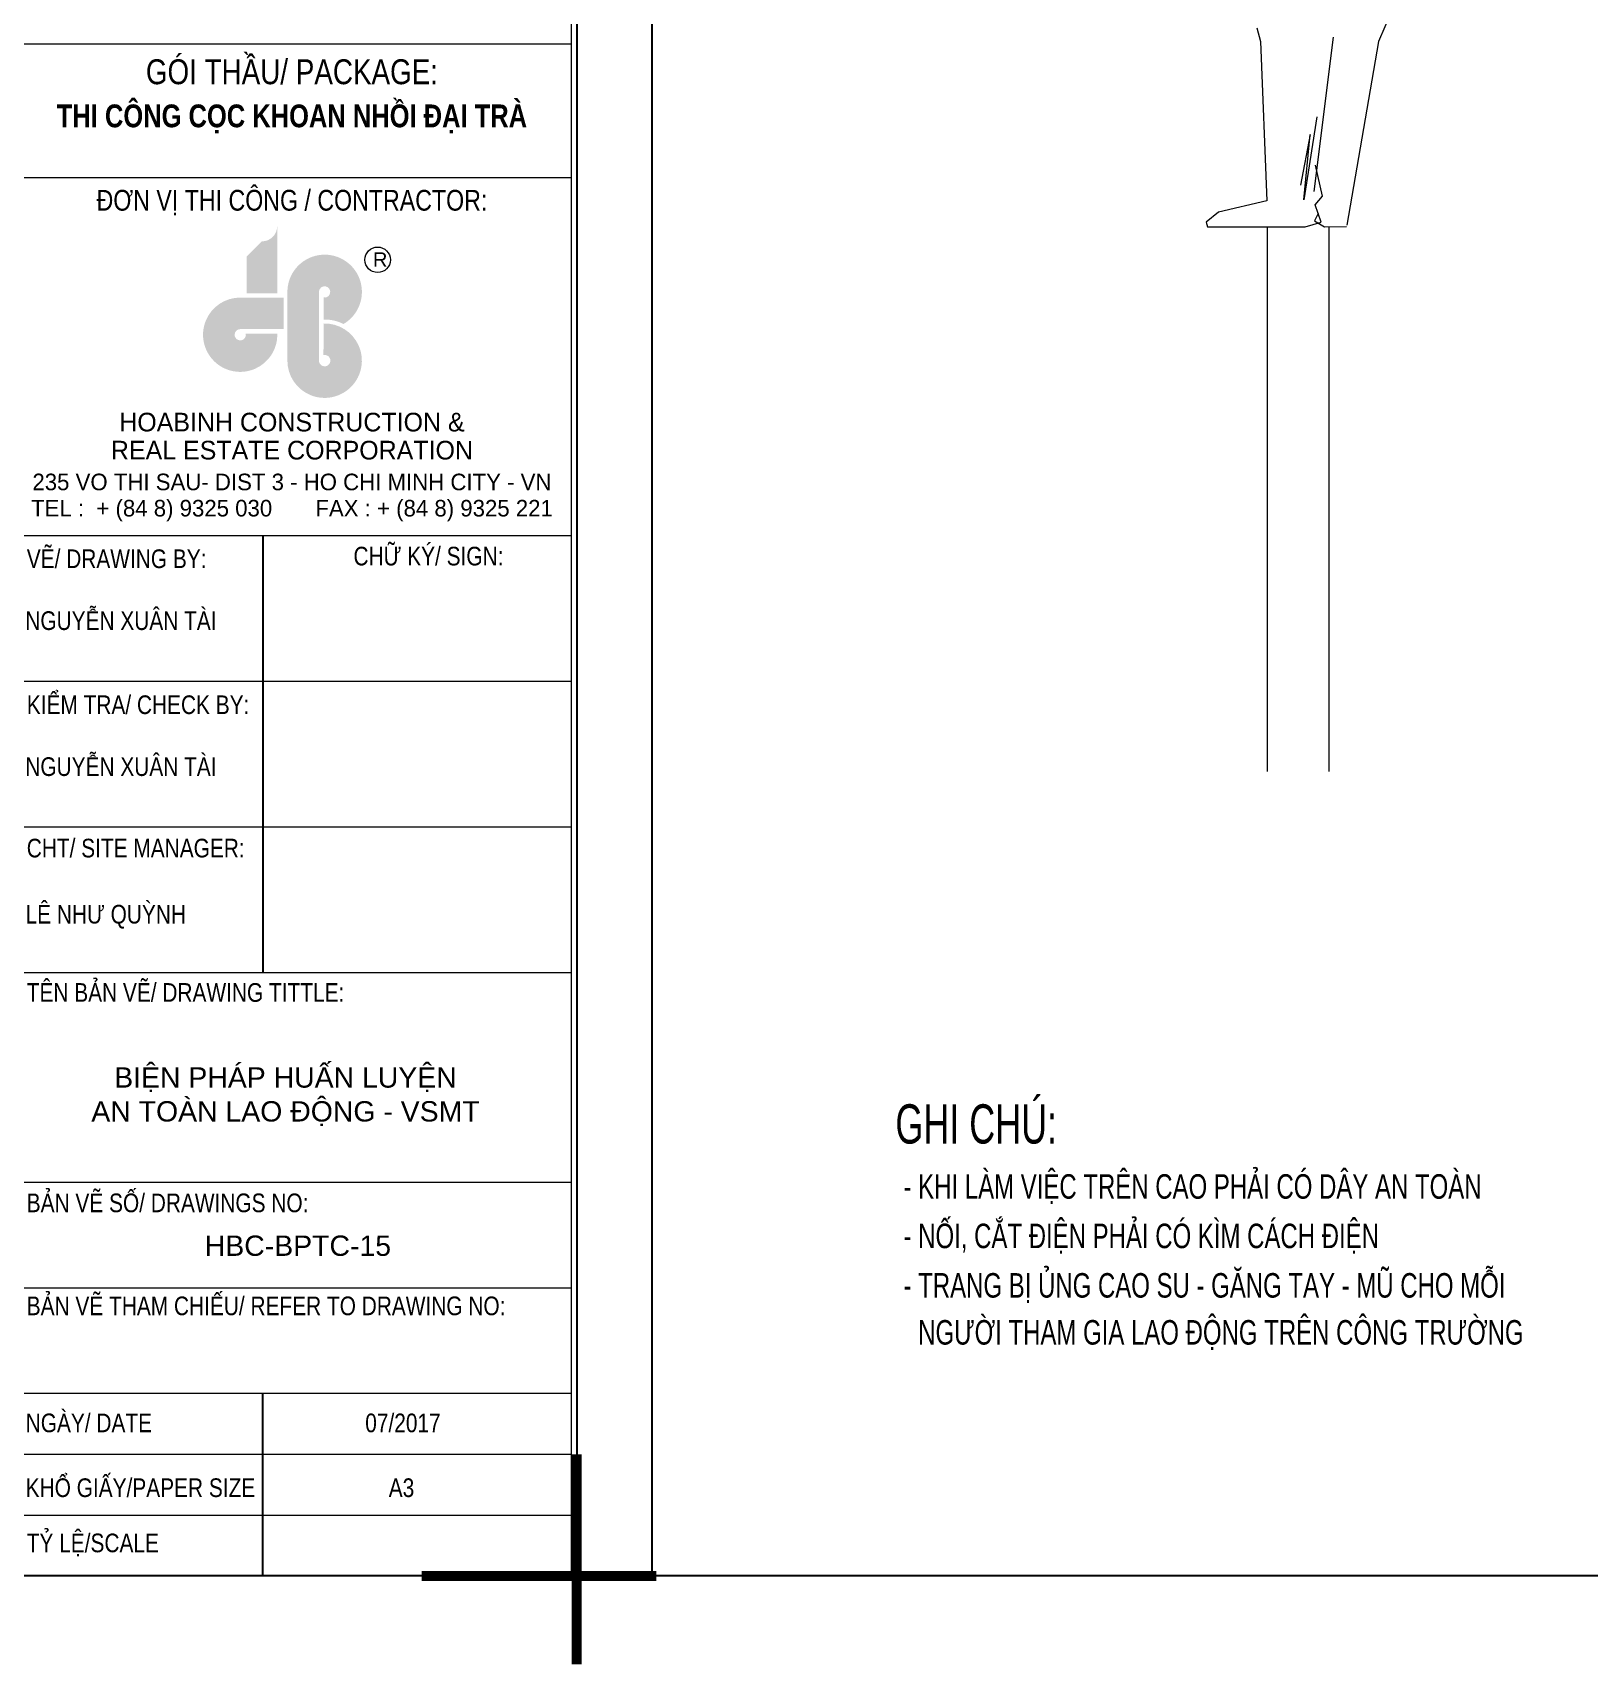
# Model space of a CAD drawing. Header units: millimetres. Extents: x -346728 to 1320345, y -537202 to -385966.
# Drawn here: x 790006 to 817794, y -537202 to -507975 of the extents above; entities that cross this region are included whole.
import ezdxf
from ezdxf.enums import TextEntityAlignment as Align

# ---------------------------------------------------------------- set-up
doc = ezdxf.new("R2010")
doc.units = ezdxf.units.MM
doc.header["$LTSCALE"] = 100
for name, color, linetype, lineweight in [('Chu text vini xxxxxxxxxxxxxxxxxxxxxxxxxxxxxxxxx', 7, 'Continuous', 15), ('DIM', 5, 'Continuous', 20), ('MAY', 2, 'Continuous', 13), ('TEXT ENGLISL', 7, 'Continuous', 15), ('THAY', 155, 'Continuous', 20), ('TUONG', 4, 'Continuous', 20)]:
    doc.layers.add(name, color=color, linetype=linetype, lineweight=lineweight)
for name, color, linetype in [('KHUNGTEN', 7, 'Continuous'), ('TEXT2', 8, 'Continuous'), ('TEXT_KUMHO', 4, 'Continuous')]:
    doc.layers.add(name, color=color, linetype=linetype)
doc.styles.add('HAI', font='VHARIAL.TTF', dxfattribs={"width": 0.7, "height": 500})
doc.styles.add('KT-ND-.SHX', font='Arial_1.ttf', dxfattribs={"width": 0.8})
doc.styles.add('KT-TEXT-ARIAL', font='Arial_1.ttf')
doc.styles.add('T2', font='VHARIALN.TTF', dxfattribs={"width": 0.8})
doc.styles.add('UNIVER', font='VUNIVER0.TTF', dxfattribs={"height": 300})

# ---------------------------------------------------------------- blocks, each defined once
blk = doc.blocks.new('LOGO_HB')
at = {"layer": 'TEXT ENGLISL'}
h = blk.add_hatch(color=142, dxfattribs=at)
h.paths.add_polyline_path([(-211, 540), (-319, 432), (-103, 410)])
h.paths.add_polyline_path([(-103, 648, -0.414208), (-211, 540), (-103, 410)])
h.paths.add_polyline_path([(-103, 410), (-319, 432), (-319, 172), (-103, 172)])
for points in [[(192, 183, -2.79063), (224, 144), (224, -12, -0.125559), (365, -44, 1.726912), (-31, 183), (-31, -303, 2.465752), (224, -40), (224, -263, -2.79063), (192, -303)], [(-57, 143), (-364, 143, 2.465942), (-102, -112), (-325, -112, -2.792193), (-364, -80), (-57, -80)]]:
    blk.add_hatch(color=142, dxfattribs=at).paths.add_polyline_path(points)
at = {"layer": 'TEXT ENGLISL', "color": 142}
blk.add_circle((606, 410), 90.1, dxfattribs=at)
at = {"layer": 'TEXT ENGLISL', "color": 142, "insert": (573, 463), "char_height": 101.53, "width": 285.41, "attachment_point": 1}
blk.add_mtext('{\\fVNI-Helve|b0|i0|c0|p2;R}', dxfattribs=at)
blk = doc.blocks.new('LVL-KHUNGTEN')
blk.add_lwpolyline([(61073, 41093), (119124, 41093), (119124, 62), (61073, 62)], close=True)
at = {"color": 1}
blk.add_lwpolyline([(111534, 41093), (119124, 41093), (119124, 62), (111534, 62)], close=True, dxfattribs=at)
for points in [[(114939, 13934), (114939, 8106)], [(114937, 2499), (114937, 62)]]:
    blk.add_lwpolyline(points)
at = {"layer": 'DEFPOINTS'}
for p, q in [((61073, 62), (61073, 41093)), ((119124, 41093), (119124, 62)), ((119124, 62), (61073, 62))]:
    blk.add_line(p, q, dxfattribs=at)
at = {"layer": 'DEFPOINTS', "color": 3, "const_width": 134}
for points in [[(119124, 1682), (119124, 62), (117056, 62)], [(120185, 62), (119124, 62), (119124, -1115)]]:
    blk.add_lwpolyline(points, dxfattribs=at)
at = {"layer": 'DIM', "color": 1}
blk.add_line((119051, 41093), (119051, 62), dxfattribs=at)
at = {"layer": 'DIM'}
for p, q in [((111604, 20485), (119051, 20485)), ((111604, 18706), (119051, 18706)), ((111604, 13934), (119051, 13934)), ((111604, 11991), (119051, 11991)), ((111604, 10049), (119051, 10049)), ((111604, 8106), (119051, 8106)), ((111604, 5310), (119051, 5310)), ((111604, 3905), (119051, 3905)), ((111604, 2499), (119051, 2499)), ((111604, 1687), (119051, 1687)), ((111604, 874), (119051, 874))]:
    blk.add_line(p, q, dxfattribs=at)
at = {"layer": 'KHUNGTEN', "color": 9}
blk.add_line((119120, 62), (111604, 62), dxfattribs=at)
at = {"layer": 'TEXT_KUMHO', "xscale": 1.886691166340368, "yscale": 1.886691166340368, "zscale": 1.886691166340368, "rotation": 359.9949903384549}
blk.add_blockref('LOGO_HB', (115327, 16834), dxfattribs=at)
at = {"color": 1, "style": 'UNIVER'}
for s, p in [('HOABINH CONSTRUCTION &', (115329, 15444)), ('REAL ESTATE CORPORATION', (115329, 15070))]:
    blk.add_text(s, height=248.79, rotation=359.995, dxfattribs=at).set_placement(p, align=Align.MIDDLE)
at = {"style": 'UNIVER'}
for s, p in [('235 VO THI SAU- DIST 3 - HO CHI MINH CITY - VN', (115329, 14646)), ('TEL :  + (84 8) 9325 030       FAX : + (84 8) 9325 221', (115329, 14269))]:
    blk.add_text(s, height=221.14, rotation=359.995, dxfattribs=at).set_placement(p, align=Align.MIDDLE)
at = {"layer": 'Chu text vini xxxxxxxxxxxxxxxxxxxxxxxxxxxxxxxxx', "style": 'KT-ND-.SHX', "width": 0.8}
for s, height, p in [('GÓI THẦU/ PACKAGE:', 331.71, (115329, 20162)), ('ĐƠN VỊ THI CÔNG / CONTRACTOR:', 276.43, (115329, 18408)), ('VẼ/ DRAWING BY:', 248.79, (112993, 13655)), ('CHỮ KÝ/ SIGN:', 248.79, (117148, 13690)), ('NGUYỄN XUÂN TÀI', 248.79, (113050, 12833)), ('KIỂM TRA/ CHECK BY:', 248.79, (113279, 11712)), ('NGUYỄN XUÂN TÀI', 248.79, (113050, 10887)), ('CHT/ SITE MANAGER:', 248.79, (113247, 9770)), ('LÊ NHƯ QUỲNH', 248.79, (112848, 8883))]:
    blk.add_text(s, height=height, rotation=360, dxfattribs=at).set_placement(p, align=Align.MIDDLE)
for s, height, p in [('TÊN BẢN VẼ/ DRAWING TITTLE: ', 248.79, (111795, 7716)), ('BẢN VẼ SỐ/ DRAWINGS NO:', 248.79, (111795, 4911)), ('BẢN VẼ THAM CHIẾU/ REFER TO DRAWING NO:', 248.79, (111795, 3538)), ('NGÀY/ DATE', 248.8, (111781, 1978)), ('07/2017', 248.8, (116306, 1978)), ('KHỔ GIẤY/PAPER SIZE', 248.79, (111781, 1114)), ('A3', 248.8, (116619, 1114)), ('TỶ LỆ/SCALE', 248.79, (111795, 378))]:
    blk.add_text(s, height=height, rotation=360, dxfattribs=at).set_placement(p)
at = {"layer": 'Chu text vini xxxxxxxxxxxxxxxxxxxxxxxxxxxxxxxxx', "insert": (115329, 19678), "char_height": 304.07, "width": 7661.07, "attachment_point": 2, "rotation": 360, "style": 'KT-ND-.SHX'}
blk.add_mtext('{\\fArial|b1|i0|c163|p34;\\C7;THI CÔNG CỌC KHOAN NHỒI \\fArial|b1|i0|c0|p34;ĐẠI TRÀ}', dxfattribs=at)

msp = doc.modelspace()

# ---------------------------------------------------------------- linework, layer by layer
at = {"layer": 'MAY', "color": 33}
for p, q in [((814498.9, -507055.1, -881.1), (814029.6, -508133.2, -881.1)), ((811860.8, -507887.2, -881.1), (811927.1, -508130.2, -881.1)), ((811927.1, -508130.2, -881.1), (812037.7, -510980.2, -881.1)), ((812884.9, -510809, -881.1), (813230.6, -508052.1, -881.1)), ((814029.6, -508133.2, -881.1), (813466.6, -511414.4, -881.1)), ((812928.9, -509475.5, -881.1), (812696, -510959.9, -881.1)), ((812812.5, -509795.7, -881.1), (812637.8, -510697.9, -881.1)), ((812696, -510959.9, -881.1), (812812.5, -509795.7, -881.1)), ((813032.3, -510891.8, -881.1), (812905, -510342.4, -881.1)), ((812037.7, -510980.2, -881.1), (811175.6, -511179, -881.1)), ((812899.7, -511046.5, -881.1), (813032.3, -510891.8, -881.1)), ((813010.2, -511355.8, -881.1), (812899.7, -511046.5, -881.1)), ((811175.6, -511179, -881.1), (810954.6, -511355.8, -881.1)), ((810954.6, -511355.8, -881.1), (810976.7, -511444.1, -881.1)), ((810976.7, -511444.1, -881.1), (812722.9, -511444.1, -881.1)), ((812722.9, -511444.1, -881.1), (813010.2, -511355.8, -881.1)), ((812954.5, -511201.1, -881.1), (812888.2, -511333.7, -881.1)), ((812888.2, -511333.7, -881.1), (813065, -511444.1, -881.1)), ((813065, -511444.1, -881.1), (813462.5, -511438.3, -881.1))]:
    msp.add_line(p, q, dxfattribs=at)
at = {"layer": 'THAY'}
for p, q in [((812041.3, -511444.1, -881.1), (812041.3, -521167.8, -881.1)), ((813142.6, -511444.1, -881.1), (813142.6, -521167.8, -881.1))]:
    msp.add_line(p, q, dxfattribs=at)

# ---------------------------------------------------------------- block references
at = {"xscale": 1.339663568069227, "yscale": 1.339663568069227, "zscale": 1.339663568069227}
for p in [(640131.5, -535618.7, -881.1), (719249.9, -535618.7, -881.1)]:
    msp.add_blockref('LVL-KHUNGTEN', p, dxfattribs=at)

# ---------------------------------------------------------------- texts
at = {"char_height": 363.091, "attachment_point": 5, "style": 'KT-TEXT-ARIAL'}
for s, insert, width in [('\\A1;{\\C7;BIỆN PHÁP HUẤN LUYỆN\\PAN TOÀN LAO ĐỘNG - VSMT}', (794518.2, -526975.6), 7185.725), ('HBC-BPTC-15', (794740.3, -529640.2), 9711.419)]:
    msp.add_mtext(s, dxfattribs=dict(at, insert=insert, width=width))
at = {"layer": 'TEXT2', "color": 170, "style": 'HAI', "width": 0.7}
for s, p in [('- KHI LµM VIÖC TR£N CAO PH¶I Cã D¢Y AN TOµN', (805552.2, -528798.6, -881.1)), ('- NèI, C¾T §IÖN PH¶I Cã K×M C¸CH §IÖN', (805552.2, -529681.6, -881.1)), ('- TRANG BÞ ñNG CAO SU - G¡NG TAY - Mò CHO MçI', (805552.2, -530564.6, -881.1)), ('NG¦êI THAM GIA LAO §éNG TR£N C¤NG TR¦êNG', (805813.8, -531403.5, -881.1))]:
    msp.add_text(s, height=437.626, dxfattribs=at).set_placement(p)
at = {"layer": 'TUONG', "color": 5, "style": 'T2', "width": 0.8}
msp.add_text('ghi chó:', height=700, dxfattribs=at).set_placement((805406.4, -527813.2, -881.1))

doc.saveas('drawing.dxf')
